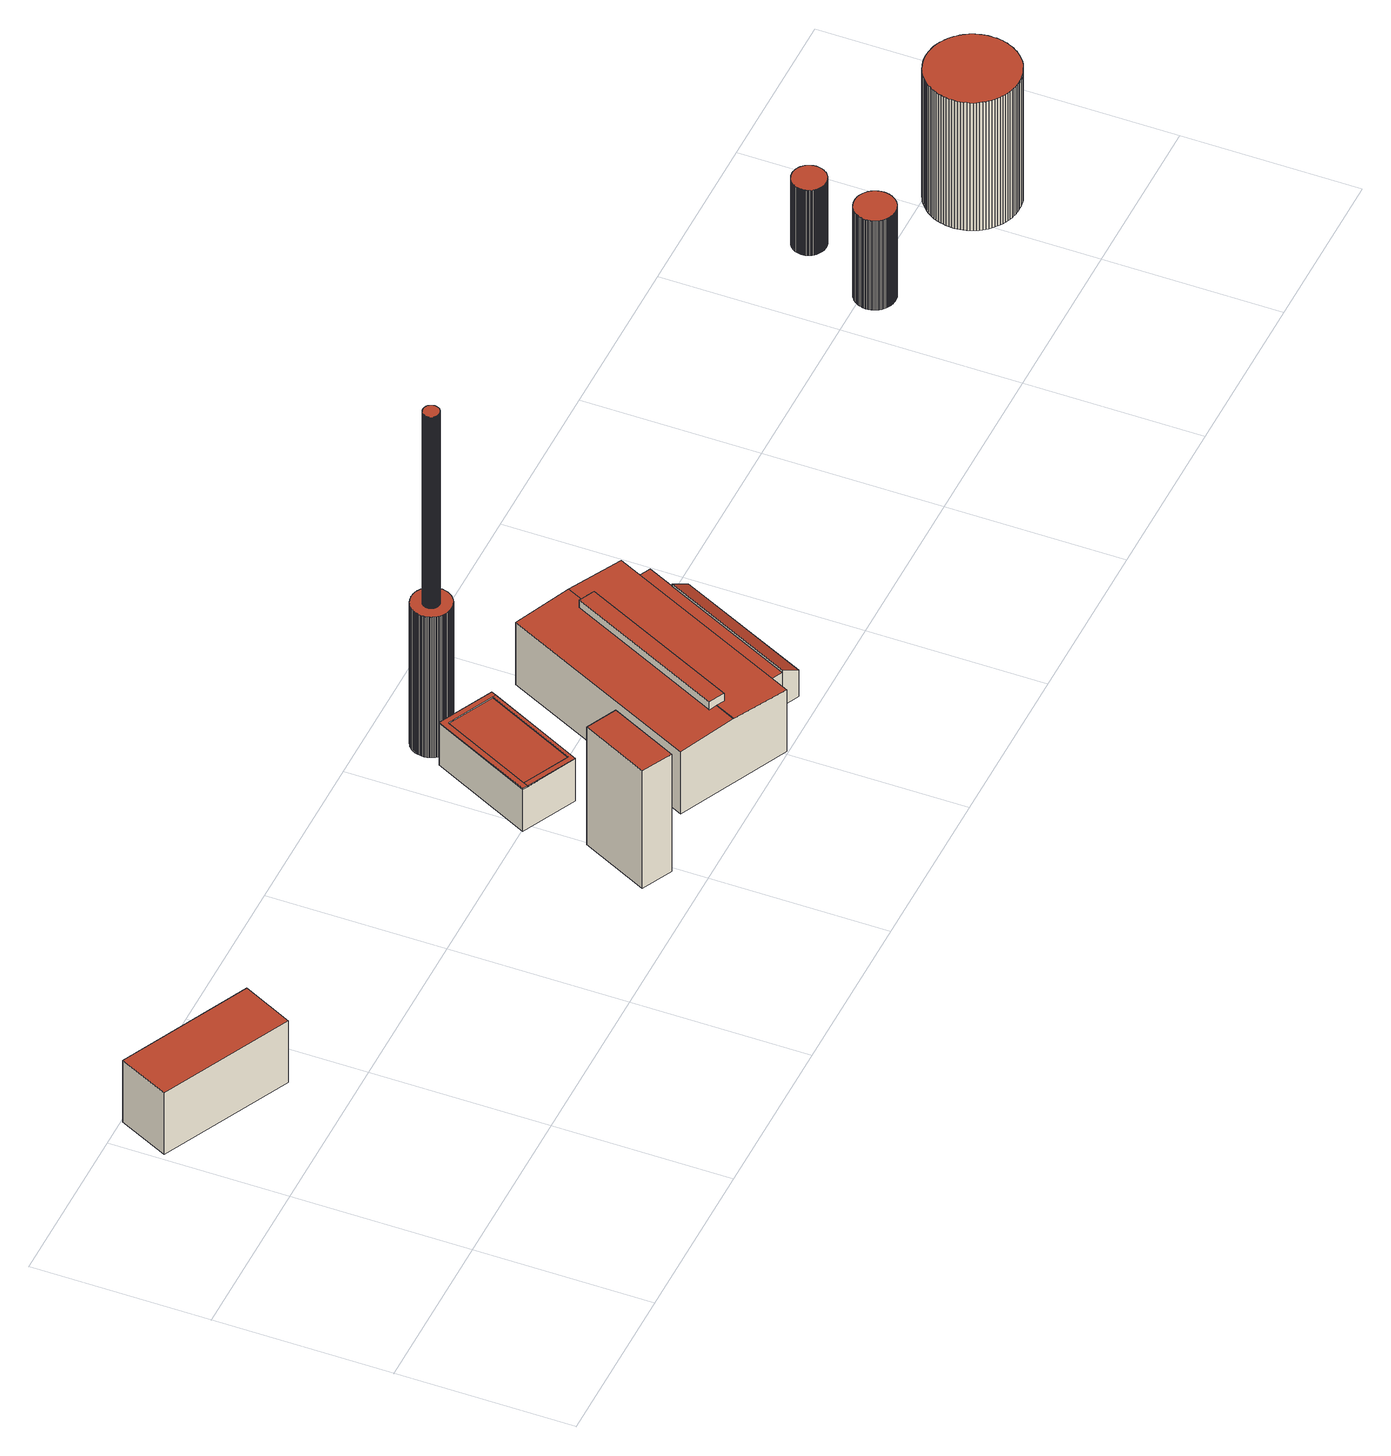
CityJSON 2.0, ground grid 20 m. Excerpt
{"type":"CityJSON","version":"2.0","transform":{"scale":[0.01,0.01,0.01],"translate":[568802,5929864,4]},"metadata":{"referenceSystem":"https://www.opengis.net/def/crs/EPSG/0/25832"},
"CityObjects":{
"building1":{"type":"Building","attributes":{"Grundfläche 2D":"105.354521","Grundhöhe NN":"4.824"},"geometry":[{"type":"Solid","lod":"3","boundaries":[[[[0,1,2,3]],[[1,0,4,5]],[[2,1,5,6]],[[3,2,6,7]],[[0,3,7,4]],[[5,4,7,6]]]],"semantics":{"surfaces":[{"type":"RoofSurface"},{"type":"WallSurface"},{"type":"GroundSurface"}],"values":[[0,1,1,1,1,2]]}}]},
"building2":{"type":"Building","attributes":{"Grundfläche 2D":"33.354527","Grundhöhe NN":"4.811"},"geometry":[{"type":"Solid","lod":"3","boundaries":[[[[8,9,10,11]],[[12,13,11,10]],[[13,14,8,11]],[[14,15,9,8]],[[15,12,10,9]],[[15,14,13,12]]]],"semantics":{"surfaces":[{"type":"RoofSurface"},{"type":"WallSurface"},{"type":"GroundSurface"}],"values":[[0,1,1,1,1,2]]}}]},
"building3":{"type":"Building","attributes":{"Grundfläche 2D":"89.775807","Grundhöhe NN":"4.708"},"children":["building3-1"],"geometry":[{"type":"MultiSurface","lod":"3","boundaries":[[[16,17,18,19,20,21,22,23]],[[24,25,26,27,28,29]],[[30,26,17,16]],[[18,25,24,19]],[[29,20,19,24]],[[28,31,22,21]],[[31,32,23,22]],[[32,30,16,23]],[[27,26,30,33,34]],[[31,28,27,34,35]],[[32,31,35,36]],[[30,32,36,33]],[[35,34,33,36]]],"semantics":{"surfaces":[{"type":"RoofSurface"},{"type":"WallSurface"},{"type":"GroundSurface"}],"values":[0,0,1,1,1,1,1,1,1,1,1,1,2]}}]},
"building3-1":{"type":"BuildingInstallation","parents":["building3"],"geometry":[{"type":"MultiSurface","lod":"3","boundaries":[[[37,18,17,38,21,20]],[[26,27,38,17]],[[27,28,21,38]],[[37,20,29,39]],[[18,37,39,25]]],"semantics":{"surfaces":[{"type":"RoofSurface"},{"type":"WallSurface"}],"values":[0,1,1,1,1]}}]},
"building4":{"type":"Building","attributes":{"Grundfläche 2D":"15.502606","Grundhöhe NN":"4.778"},"children":["building4-1"],"geometry":[{"type":"Solid","lod":"3","boundaries":[[[[40,41,42,43,44,45,46,47,48,49,50,51,52,53,54,55,56,57,58,59,60,61,62,63,64,65,66,67,68,69,70,71,72,73,74,75,76,77,78,79,80,81,82,83,84,85,86,87,88,89,90,91,92,93,94,95,96,97,98,99,100,101,102,103,104,105,106,107,108,109,110,111,112,113,114,115,116,117,118,119,120,121,122,123,124,125,126,127,128,129,130,131,132,133,134,135,136,137,138,139]],[[140,141,46,45]],[[141,142,47,46]],[[142,143,48,47]],[[143,144,49,48]],[[144,145,50,49]],[[145,146,51,50]],[[147,140,45,44]],[[148,149,139,138]],[[149,150,40,139]],[[150,151,41,40]],[[151,152,42,41]],[[152,153,43,42]],[[153,147,44,43]],[[146,154,52,51]],[[154,155,53,52]],[[155,156,54,53]],[[156,157,55,54]],[[157,158,56,55]],[[158,159,57,56]],[[159,160,58,57]],[[160,161,59,58]],[[161,162,60,59]],[[162,163,61,60]],[[163,164,62,61]],[[164,165,63,62]],[[165,166,64,63]],[[166,167,65,64]],[[167,168,66,65]],[[168,169,67,66]],[[169,170,68,67]],[[170,171,69,68]],[[171,172,70,69]],[[172,173,71,70]],[[173,174,72,71]],[[174,175,73,72]],[[175,176,74,73]],[[176,177,75,74]],[[177,178,76,75]],[[178,179,77,76]],[[179,180,78,77]],[[180,181,79,78]],[[181,182,80,79]],[[182,183,81,80]],[[183,184,82,81]],[[184,185,83,82]],[[185,186,84,83]],[[186,187,85,84]],[[187,188,86,85]],[[188,189,87,86]],[[189,190,88,87]],[[190,191,89,88]],[[191,192,90,89]],[[192,193,91,90]],[[193,194,92,91]],[[194,195,93,92]],[[195,196,94,93]],[[196,197,95,94]],[[197,198,96,95]],[[198,199,97,96]],[[199,200,98,97]],[[200,201,99,98]],[[201,202,100,99]],[[202,203,101,100]],[[203,204,102,101]],[[204,205,103,102]],[[205,206,104,103]],[[206,207,105,104]],[[207,208,106,105]],[[208,209,107,106]],[[209,210,108,107]],[[210,211,109,108]],[[211,212,110,109]],[[212,213,111,110]],[[213,214,112,111]],[[214,215,113,112]],[[215,216,114,113]],[[216,217,115,114]],[[217,218,116,115]],[[218,219,117,116]],[[219,220,118,117]],[[220,221,119,118]],[[221,222,120,119]],[[222,223,121,120]],[[223,224,122,121]],[[224,225,123,122]],[[225,226,124,123]],[[226,227,125,124]],[[227,228,126,125]],[[228,229,127,126]],[[229,230,128,127]],[[230,231,129,128]],[[231,232,130,129]],[[232,233,131,130]],[[233,234,132,131]],[[234,235,133,132]],[[235,236,134,133]],[[236,237,135,134]],[[237,238,136,135]],[[238,239,137,136]],[[239,148,138,137]],[[239,238,237,236,235,234,233,232,231,230,229,228,227,226,225,224,223,222,221,220,219,218,217,216,215,214,213,212,211,210,209,208,207,206,205,204,203,202,201,200,199,198,197,196,195,194,193,192,191,190,189,188,187,186,185,184,183,182,181,180,179,178,177,176,175,174,173,172,171,170,169,168,167,166,165,164,163,162,161,160,159,158,157,156,155,154,146,145,144,143,142,141,140,147,153,152,151,150,149,148]]]],"semantics":{"surfaces":[{"type":"RoofSurface"},{"type":"WallSurface"},{"type":"GroundSurface"}],"values":[[0,1,1,1,1,1,1,1,1,1,1,1,1,1,1,1,1,1,1,1,1,1,1,1,1,1,1,1,1,1,1,1,1,1,1,1,1,1,1,1,1,1,1,1,1,1,1,1,1,1,1,1,1,1,1,1,1,1,1,1,1,1,1,1,1,1,1,1,1,1,1,1,1,1,1,1,1,1,1,1,1,1,1,1,1,1,1,1,1,1,1,1,1,1,1,1,1,1,1,1,1,2]]}}]},
"building4-1":{"type":"BuildingInstallation","parents":["building4"],"geometry":[{"type":"MultiSurface","lod":"3","boundaries":[[[240,241,242,243,244,245,246,247,248,249,250,251,252,253,254,255,256,257,258,259,260,261,262,263,264,265,266,267,268,269,270,271,272,273,274,275,276,277,278,279,280,281,282,283,284,285,286,287,288,289,290,291,292,293,294,295,296,297,298,299,300,301,302,303,304,305,306,307,308,309,310,311,312,313,314,315,316,317,318,319,320,321,322,323,324,325,326,327,328,329,330,331,332,333,334,335,336,337,338,339]],[[340,341,245,244]],[[341,342,246,245]],[[342,343,247,246]],[[343,344,248,247]],[[344,345,249,248]],[[345,346,250,249]],[[347,348,338,337]],[[348,349,339,338]],[[349,350,240,339]],[[350,351,241,240]],[[242,241,351,352]],[[352,353,243,242]],[[353,340,244,243]],[[346,354,251,250]],[[354,355,252,251]],[[355,356,253,252]],[[356,357,254,253]],[[357,358,255,254]],[[358,359,256,255]],[[359,360,257,256]],[[360,361,258,257]],[[361,362,259,258]],[[362,363,260,259]],[[363,364,261,260]],[[364,365,262,261]],[[365,366,263,262]],[[366,367,264,263]],[[367,368,265,264]],[[368,369,266,265]],[[267,266,369,370]],[[370,371,268,267]],[[371,372,269,268]],[[372,373,270,269]],[[373,374,271,270]],[[374,375,272,271]],[[375,376,273,272]],[[376,377,274,273]],[[377,378,275,274]],[[378,379,276,275]],[[379,380,277,276]],[[380,381,278,277]],[[381,382,279,278]],[[280,279,382,383]],[[383,384,281,280]],[[384,385,282,281]],[[385,386,283,282]],[[386,387,284,283]],[[387,388,285,284]],[[388,389,286,285]],[[389,390,287,286]],[[390,391,288,287]],[[391,392,289,288]],[[392,393,290,289]],[[393,394,291,290]],[[394,395,292,291]],[[395,396,293,292]],[[294,293,396,397]],[[397,398,295,294]],[[398,399,296,295]],[[399,400,297,296]],[[400,401,298,297]],[[401,402,299,298]],[[402,403,300,299]],[[403,404,301,300]],[[404,405,302,301]],[[405,406,303,302]],[[406,407,304,303]],[[407,408,305,304]],[[408,409,306,305]],[[409,410,307,306]],[[410,411,308,307]],[[411,412,309,308]],[[412,413,310,309]],[[413,414,311,310]],[[414,415,312,311]],[[415,416,313,312]],[[416,417,314,313]],[[417,418,315,314]],[[418,419,316,315]],[[419,420,317,316]],[[420,421,318,317]],[[421,422,319,318]],[[422,423,320,319]],[[423,424,321,320]],[[424,425,322,321]],[[425,426,323,322]],[[426,427,324,323]],[[427,428,325,324]],[[428,429,326,325]],[[429,430,327,326]],[[430,431,328,327]],[[431,432,329,328]],[[330,329,432,433]],[[433,434,331,330]],[[434,435,332,331]],[[435,436,333,332]],[[436,437,334,333]],[[437,438,335,334]],[[336,335,438,439]],[[439,347,337,336]]],"semantics":{"surfaces":[{"type":"RoofSurface"},{"type":"WallSurface"}],"values":[0,1,1,1,1,1,1,1,1,1,1,1,1,1,1,1,1,1,1,1,1,1,1,1,1,1,1,1,1,1,1,1,1,1,1,1,1,1,1,1,1,1,1,1,1,1,1,1,1,1,1,1,1,1,1,1,1,1,1,1,1,1,1,1,1,1,1,1,1,1,1,1,1,1,1,1,1,1,1,1,1,1,1,1,1,1,1,1,1,1,1,1,1,1,1,1,1,1,1,1,1]}}]},
"building5":{"type":"Building","attributes":{"Grundfläche 2D":"394.033668","Grundhöhe NN":"4.712"},"geometry":[{"type":"Solid","lod":"3","boundaries":[[[[440,441,442,443,444,445,446,447]],[[448,449,450,451,452,453,454,455]],[[456,457,458,459,455,460,461,462]],[[452,451,456,462]],[[459,448,455]],[[463,464,465,466]],[[450,445,444,443,442,457,456,451]],[[446,445,450,449]],[[458,441,440,447,446,449,448,459]],[[442,441,458,457]],[[460,455,454,467,468]],[[461,460,468,469]],[[470,471,453,452,462,461,469,472]],[[454,453,471,467]],[[464,463,473,474]],[[465,464,474,475]],[[466,465,475,476]],[[463,466,476,473]],[[472,469,468,467,471,470]],[[474,473,476,475]]]],"semantics":{"surfaces":[{"type":"RoofSurface"},{"type":"WallSurface"},{"type":"GroundSurface"}],"values":[[0,0,0,0,0,0,1,1,1,1,1,1,1,1,1,1,1,1,2,2]]}}]},
"building6":{"type":"Building","attributes":{"Grundfläche 2D":"84.659552","Grundhöhe NN":"4.728"},"geometry":[{"type":"Solid","lod":"3","boundaries":[[[[477,478,479,480,481,482]],[[480,479,483,484]],[[481,480,484,485]],[[482,481,485,486]],[[477,482,486,487]],[[478,477,487,488]],[[479,478,488,483]],[[486,485,484,483,488,487]]]],"semantics":{"surfaces":[{"type":"RoofSurface"},{"type":"WallSurface"},{"type":"GroundSurface"}],"values":[[0,1,1,1,1,1,1,2]]}}]},
"building7":{"type":"Building","attributes":{"Grundfläche 2D":"15.801945","Grundhöhe NN":"4.897"},"geometry":[{"type":"Solid","lod":"3","boundaries":[[[[489,490,491,492,493,494,495,496,497,498,499,500,501,502,503,504,505,506,507,508,509,510,511,512,513,514,515,516,517,518,519,520,521,522,523,524,525,526,527,528,529,530,531,532,533,534,535,536,537,538,539,540,541,542,543,544,545,546,547,548,549,550,551,552,553,554,555,556,557,558,559,560,561,562,563,564,565,566,567,568,569,570,571,572,573,574,575,576,577,578,579,580,581,582,583,584,585,586,587,588]],[[589,590,494,493]],[[590,591,495,494]],[[591,592,496,495]],[[592,593,497,496]],[[593,594,498,497]],[[594,595,499,498]],[[595,596,500,499]],[[596,597,501,500]],[[597,598,502,501]],[[598,599,503,502]],[[599,600,504,503]],[[600,601,505,504]],[[601,602,506,505]],[[602,603,507,506]],[[603,604,508,507]],[[604,605,509,508]],[[605,606,510,509]],[[606,607,511,510]],[[607,608,512,511]],[[608,609,513,512]],[[609,610,514,513]],[[610,611,515,514]],[[611,612,516,515]],[[612,613,517,516]],[[613,614,518,517]],[[614,615,519,518]],[[615,616,520,519]],[[616,617,521,520]],[[617,618,522,521]],[[618,619,523,522]],[[619,620,524,523]],[[620,621,525,524]],[[621,622,526,525]],[[622,623,527,526]],[[623,624,528,527]],[[624,625,529,528]],[[625,626,530,529]],[[626,627,531,530]],[[627,628,532,531]],[[628,629,533,532]],[[629,630,534,533]],[[630,631,535,534]],[[631,632,536,535]],[[632,633,537,536]],[[633,634,538,537]],[[634,635,539,538]],[[635,636,540,539]],[[636,637,541,540]],[[637,638,542,541]],[[638,639,543,542]],[[639,640,544,543]],[[640,641,545,544]],[[641,642,546,545]],[[642,643,547,546]],[[643,644,548,547]],[[644,645,549,548]],[[645,646,550,549]],[[646,647,551,550]],[[647,648,552,551]],[[648,649,553,552]],[[649,650,554,553]],[[650,651,555,554]],[[651,652,556,555]],[[652,653,557,556]],[[653,654,558,557]],[[654,655,559,558]],[[655,656,560,559]],[[656,657,561,560]],[[657,658,562,561]],[[658,659,563,562]],[[659,660,564,563]],[[660,661,565,564]],[[661,662,566,565]],[[662,663,567,566]],[[663,664,568,567]],[[664,665,569,568]],[[665,666,570,569]],[[666,667,571,570]],[[667,668,572,571]],[[668,669,573,572]],[[669,670,574,573]],[[670,671,575,574]],[[671,672,576,575]],[[672,673,577,576]],[[673,674,578,577]],[[674,675,579,578]],[[675,676,580,579]],[[676,677,581,580]],[[677,678,582,581]],[[678,679,583,582]],[[679,680,584,583]],[[680,681,585,584]],[[681,682,586,585]],[[682,683,587,586]],[[684,589,493,492]],[[683,685,588,587]],[[685,686,489,588]],[[686,687,490,489]],[[687,688,491,490]],[[688,684,492,491]],[[682,681,680,679,678,677,676,675,674,673,672,671,670,669,668,667,666,665,664,663,662,661,660,659,658,657,656,655,654,653,652,651,650,649,648,647,646,645,644,643,642,641,640,639,638,637,636,635,634,633,632,631,630,629,628,627,626,625,624,623,622,621,620,619,618,617,616,615,614,613,612,611,610,609,608,607,606,605,604,603,602,601,600,599,598,597,596,595,594,593,592,591,590,589,684,688,687,686,685,683]]]],"semantics":{"surfaces":[{"type":"RoofSurface"},{"type":"WallSurface"},{"type":"GroundSurface"}],"values":[[0,1,1,1,1,1,1,1,1,1,1,1,1,1,1,1,1,1,1,1,1,1,1,1,1,1,1,1,1,1,1,1,1,1,1,1,1,1,1,1,1,1,1,1,1,1,1,1,1,1,1,1,1,1,1,1,1,1,1,1,1,1,1,1,1,1,1,1,1,1,1,1,1,1,1,1,1,1,1,1,1,1,1,1,1,1,1,1,1,1,1,1,1,1,1,1,1,1,1,1,1,2]]}}]},
"building8":{"type":"Building","attributes":{"Grundfläche 2D":"10.975852","Grundhöhe NN":"4.929"},"geometry":[{"type":"Solid","lod":"3","boundaries":[[[[689,690,691,692,693,694,695,696,697,698,699,700,701,702,703,704,705,706,707,708,709,710,711,712,713,714,715,716,717,718,719,720,721,722,723,724,725,726,727,728,729,730,731,732,733,734,735,736,737,738,739,740,741,742,743,744,745,746,747,748,749,750,751,752,753,754,755,756,757,758,759,760,761,762,763,764,765,766,767,768,769,770,771,772,773,774,775,776,777,778,779,780,781,782,783,784,785,786,787,788]],[[789,790,698,697]],[[790,791,699,698]],[[791,792,700,699]],[[792,793,701,700]],[[793,794,702,701]],[[794,795,703,702]],[[795,796,704,703]],[[796,797,705,704]],[[797,798,706,705]],[[798,799,707,706]],[[799,800,708,707]],[[800,801,709,708]],[[801,802,710,709]],[[802,803,711,710]],[[803,804,712,711]],[[804,805,713,712]],[[805,806,714,713]],[[806,807,715,714]],[[807,808,716,715]],[[808,809,717,716]],[[809,810,718,717]],[[810,811,719,718]],[[811,812,720,719]],[[812,813,721,720]],[[813,814,722,721]],[[814,815,723,722]],[[815,816,724,723]],[[816,817,725,724]],[[817,818,726,725]],[[818,819,727,726]],[[819,820,728,727]],[[820,821,729,728]],[[821,822,730,729]],[[822,823,731,730]],[[823,824,732,731]],[[824,825,733,732]],[[825,826,734,733]],[[826,827,735,734]],[[827,828,736,735]],[[828,829,737,736]],[[829,830,738,737]],[[830,831,739,738]],[[831,832,740,739]],[[832,833,741,740]],[[833,834,742,741]],[[834,835,743,742]],[[835,836,744,743]],[[836,837,745,744]],[[837,838,746,745]],[[838,839,747,746]],[[839,840,748,747]],[[840,841,749,748]],[[841,842,750,749]],[[842,843,751,750]],[[843,844,752,751]],[[844,845,753,752]],[[845,846,754,753]],[[846,847,755,754]],[[847,848,756,755]],[[848,849,757,756]],[[849,850,758,757]],[[850,851,759,758]],[[851,852,760,759]],[[852,853,761,760]],[[853,854,762,761]],[[854,855,763,762]],[[855,856,764,763]],[[856,857,765,764]],[[857,858,766,765]],[[858,859,767,766]],[[859,860,768,767]],[[860,861,769,768]],[[861,862,770,769]],[[862,863,771,770]],[[863,864,772,771]],[[864,865,773,772]],[[865,866,774,773]],[[866,867,775,774]],[[867,868,776,775]],[[868,869,777,776]],[[869,870,778,777]],[[870,871,779,778]],[[871,872,780,779]],[[872,873,781,780]],[[873,874,782,781]],[[874,875,783,782]],[[875,876,784,783]],[[876,877,785,784]],[[877,878,786,785]],[[878,879,787,786]],[[879,880,788,787]],[[880,881,689,788]],[[881,882,690,689]],[[882,883,691,690]],[[884,789,697,696]],[[883,885,692,691]],[[885,886,693,692]],[[886,887,694,693]],[[887,888,695,694]],[[888,884,696,695]],[[878,877,876,875,874,873,872,871,870,869,868,867,866,865,864,863,862,861,860,859,858,857,856,855,854,853,852,851,850,849,848,847,846,845,844,843,842,841,840,839,838,837,836,835,834,833,832,831,830,829,828,827,826,825,824,823,822,821,820,819,818,817,816,815,814,813,812,811,810,809,808,807,806,805,804,803,802,801,800,799,798,797,796,795,794,793,792,791,790,789,884,888,887,886,885,883,882,881,880,879]]]],"semantics":{"surfaces":[{"type":"RoofSurface"},{"type":"WallSurface"},{"type":"GroundSurface"}],"values":[[0,1,1,1,1,1,1,1,1,1,1,1,1,1,1,1,1,1,1,1,1,1,1,1,1,1,1,1,1,1,1,1,1,1,1,1,1,1,1,1,1,1,1,1,1,1,1,1,1,1,1,1,1,1,1,1,1,1,1,1,1,1,1,1,1,1,1,1,1,1,1,1,1,1,1,1,1,1,1,1,1,1,1,1,1,1,1,1,1,1,1,1,1,1,1,1,1,1,1,1,1,2]]}}]},
"building9":{"type":"Building","attributes":{"Grundfläche 2D":"81.914702","Grundhöhe NN":"4.927"},"geometry":[{"type":"Solid","lod":"3","boundaries":[[[[889,890,891,892,893,894,895,896,897,898,899,900,901,902,903,904,905,906,907,908,909,910,911,912,913,914,915,916,917,918,919,920,921,922,923,924,925,926,927,928,929,930,931,932,933,934,935,936,937,938,939,940,941,942,943,944,945,946,947,948,949,950,951,952,953,954,955,956,957,958,959,960,961,962,963,964,965,966,967,968,969,970,971,972,973,974,975,976,977,978,979,980,981,982,983,984,985,986,987,988]],[[989,990,894,893]],[[991,989,893,892]],[[992,993,982,981]],[[993,994,983,982]],[[994,995,984,983]],[[995,996,985,984]],[[996,997,986,985]],[[997,998,987,986]],[[998,999,988,987]],[[999,1000,889,988]],[[1000,1001,890,889]],[[1001,1002,891,890]],[[1002,991,892,891]],[[990,1003,895,894]],[[1003,1004,896,895]],[[1004,1005,897,896]],[[1005,1006,898,897]],[[1006,1007,899,898]],[[1007,1008,900,899]],[[1008,1009,901,900]],[[1009,1010,902,901]],[[1010,1011,903,902]],[[1011,1012,904,903]],[[1012,1013,905,904]],[[1013,1014,906,905]],[[1014,1015,907,906]],[[1015,1016,908,907]],[[1016,1017,909,908]],[[1017,1018,910,909]],[[1018,1019,911,910]],[[1019,1020,912,911]],[[1020,1021,913,912]],[[1021,1022,914,913]],[[1022,1023,915,914]],[[1023,1024,916,915]],[[1024,1025,917,916]],[[1025,1026,918,917]],[[1026,1027,919,918]],[[1027,1028,920,919]],[[1028,1029,921,920]],[[1029,1030,922,921]],[[1030,1031,923,922]],[[1031,1032,924,923]],[[1032,1033,925,924]],[[1033,1034,926,925]],[[1034,1035,927,926]],[[1035,1036,928,927]],[[1036,1037,929,928]],[[1037,1038,930,929]],[[1038,1039,931,930]],[[1039,1040,932,931]],[[1040,1041,933,932]],[[1041,1042,934,933]],[[1042,1043,935,934]],[[1043,1044,936,935]],[[1044,1045,937,936]],[[1045,1046,938,937]],[[1046,1047,939,938]],[[1047,1048,940,939]],[[1048,1049,941,940]],[[1049,1050,942,941]],[[1050,1051,943,942]],[[1051,1052,944,943]],[[1052,1053,945,944]],[[1053,1054,946,945]],[[1054,1055,947,946]],[[1055,1056,948,947]],[[1056,1057,949,948]],[[1057,1058,950,949]],[[1058,1059,951,950]],[[1059,1060,952,951]],[[1060,1061,953,952]],[[1061,1062,954,953]],[[1062,1063,955,954]],[[1063,1064,956,955]],[[1064,1065,957,956]],[[1065,1066,958,957]],[[1066,1067,959,958]],[[1067,1068,960,959]],[[1068,1069,961,960]],[[1069,1070,962,961]],[[1070,1071,963,962]],[[1071,1072,964,963]],[[1072,1073,965,964]],[[1073,1074,966,965]],[[1074,1075,967,966]],[[1075,1076,968,967]],[[1076,1077,969,968]],[[1077,1078,970,969]],[[1078,1079,971,970]],[[1079,1080,972,971]],[[1080,1081,973,972]],[[1081,1082,974,973]],[[1082,1083,975,974]],[[1083,1084,976,975]],[[1084,1085,977,976]],[[1085,1086,978,977]],[[1086,1087,979,978]],[[1087,1088,980,979]],[[1088,992,981,980]],[[997,996,995,994,993,992,1088,1087,1086,1085,1084,1083,1082,1081,1080,1079,1078,1077,1076,1075,1074,1073,1072,1071,1070,1069,1068,1067,1066,1065,1064,1063,1062,1061,1060,1059,1058,1057,1056,1055,1054,1053,1052,1051,1050,1049,1048,1047,1046,1045,1044,1043,1042,1041,1040,1039,1038,1037,1036,1035,1034,1033,1032,1031,1030,1029,1028,1027,1026,1025,1024,1023,1022,1021,1020,1019,1018,1017,1016,1015,1014,1013,1012,1011,1010,1009,1008,1007,1006,1005,1004,1003,990,989,991,1002,1001,1000,999,998]]]],"semantics":{"surfaces":[{"type":"RoofSurface"},{"type":"WallSurface"},{"type":"GroundSurface"}],"values":[[0,1,1,1,1,1,1,1,1,1,1,1,1,1,1,1,1,1,1,1,1,1,1,1,1,1,1,1,1,1,1,1,1,1,1,1,1,1,1,1,1,1,1,1,1,1,1,1,1,1,1,1,1,1,1,1,1,1,1,1,1,1,1,1,1,1,1,1,1,1,1,1,1,1,1,1,1,1,1,1,1,1,1,1,1,1,1,1,1,1,1,1,1,1,1,1,1,1,1,1,1,2]]}}]}
},
"vertices":[
[62,3403,925],[1542,2680,925],[1823,3255,925],[343,3978,925],[62,3403,82],[1542,2680,82],[1823,3255,82],[343,3978,82],
[6323,1150,1684],[5975,1321,1684],[5597,547,1684],[5944,376,1684],[5597,547,81],[5944,376,81],[6323,1150,81],[5975,1321,81],
[5907,1990,656],[5962,1963,656],[5989,2017,656],[6506,3067,656],[7036,2806,656],[7073,2788,656],[7101,2845,656],[6479,3151,656],[6506,3067,644],[5989,2017,644],[5962,1963,644],[6530,1684,644],[7073,2788,644],[7036,2806,644],[5907,1990,644],[7101,2845,644],[6479,3151,644],[5907,1990,71],[6530,1684,71],[7101,2845,71],[6479,3151,71],
[6519,1756,656],[6530,1684,656],[6519,1756,644],
[6810,3566,2000],[6796,3569,2000],[6782,3572,2000],[6769,3574,2000],[6755,3575,2000],[6741,3575,2000],[6727,3574,2000],[6713,3573,2000],[6699,3570,2000],[6686,3567,2000],[6672,3562,2000],[6659,3558,2000],[6647,3552,2000],[6634,3545,2000],[6622,3538,2000],[6611,3530,2000],[6600,3521,2000],[6590,3511,2000],[6580,3501,2000],[6571,3491,2000],[6563,3479,2000],[6556,3468,2000],[6549,3455,2000],[6543,3443,2000],[6537,3430,2000],[6533,3417,2000],[6529,3403,2000],[6527,3389,2000],[6525,3376,2000],[6524,3362,2000],[6523,3348,2000],[6524,3334,2000],[6526,3320,2000],[6528,3306,2000],[6532,3293,2000],[6536,3279,2000],[6541,3266,2000],[6547,3254,2000],[6553,3241,2000],[6561,3229,2000],[6569,3218,2000],[6578,3207,2000],[6587,3197,2000],[6597,3187,2000],[6608,3178,2000],[6619,3170,2000],[6631,3162,2000],[6643,3156,2000],[6656,3150,2000],[6669,3144,2000],[6682,3140,2000],[6695,3136,2000],[6709,3134,2000],[6723,3132,2000],[6737,3131,2000],[6751,3131,2000],[6765,3131,2000],[6779,3133,2000],[6792,3136,2000],[6806,3139,2000],[6819,3143,2000],[6832,3148,2000],[6845,3154,2000],[6857,3161,2000],[6869,3168,2000],[6880,3176,2000],[6891,3185,2000],[6901,3194,2000],[6911,3204,2000],[6920,3215,2000],[6928,3226,2000],[6936,3238,2000],[6943,3250,2000],[6949,3263,2000],[6954,3276,2000],[6958,3289,2000],[6962,3302,2000],[6965,3316,2000],[6967,3330,2000],[6968,3344,2000],[6968,3358,2000],[6967,3372,2000],[6966,3386,2000],[6963,3399,2000],[6960,3413,2000],[6955,3426,2000],[6950,3439,2000],[6945,3452,2000],[6938,3464,2000],[6931,3476,2000],[6922,3487,2000],[6914,3498,2000],[6904,3508,2000],[6894,3518,2000],[6883,3527,2000],[6872,3535,2000],[6860,3543,2000],[6848,3550,2000],[6836,3556,2000],[6823,3561,2000],[6741,3575,78],[6727,3574,78],[6713,3573,78],[6699,3570,78],[6686,3567,78],[6672,3562,78],[6659,3558,78],[6755,3575,78],[6836,3556,78],[6823,3561,78],[6810,3566,78],[6796,3569,78],[6782,3572,78],[6769,3574,78],[6647,3552,78],[6634,3545,78],[6622,3538,78],[6611,3530,78],[6600,3521,78],[6590,3511,78],[6580,3501,78],[6571,3491,78],[6563,3479,78],[6556,3468,78],[6549,3455,78],[6543,3443,78],[6537,3430,78],[6533,3417,78],[6529,3403,78],[6527,3389,78],[6525,3376,78],[6524,3362,78],[6523,3348,78],[6524,3334,78],[6526,3320,78],[6528,3306,78],[6532,3293,78],[6536,3279,78],[6541,3266,78],[6547,3254,78],[6553,3241,78],[6561,3229,78],[6569,3218,78],[6578,3207,78],[6587,3197,78],[6597,3187,78],[6608,3178,78],[6619,3170,78],[6631,3162,78],[6643,3156,78],[6656,3150,78],[6669,3144,78],[6682,3140,78],[6695,3136,78],[6709,3134,78],[6723,3132,78],[6737,3131,78],[6751,3131,78],[6765,3131,78],[6779,3133,78],[6792,3136,78],[6806,3139,78],[6819,3143,78],[6832,3148,78],[6845,3154,78],[6857,3161,78],[6869,3168,78],[6880,3176,78],[6891,3185,78],[6901,3194,78],[6911,3204,78],[6920,3215,78],[6928,3226,78],[6936,3238,78],[6943,3250,78],[6949,3263,78],[6954,3276,78],[6958,3289,78],[6962,3302,78],[6965,3316,78],[6967,3330,78],[6968,3344,78],[6968,3358,78],[6967,3372,78],[6966,3386,78],[6963,3399,78],[6960,3413,78],[6955,3426,78],[6950,3439,78],[6945,3452,78],[6938,3464,78],[6931,3476,78],[6922,3487,78],[6914,3498,78],[6904,3508,78],[6894,3518,78],[6883,3527,78],[6872,3535,78],[6860,3543,78],[6848,3550,78],
[6760,3441,4619],[6755,3442,4619],[6749,3442,4619],[6744,3443,4619],[6738,3443,4619],[6732,3443,4619],[6727,3442,4619],[6721,3441,4619],[6716,3440,4619],[6710,3438,4619],[6705,3436,4619],[6700,3433,4619],[6695,3431,4619],[6690,3428,4619],[6685,3425,4619],[6681,3421,4619],[6677,3417,4619],[6673,3413,4619],[6669,3409,4619],[6666,3404,4619],[6663,3399,4619],[6660,3394,4619],[6657,3389,4619],[6655,3384,4619],[6653,3379,4619],[6652,3373,4619],[6651,3368,4619],[6650,3362,4619],[6650,3356,4619],[6650,3351,4619],[6650,3345,4619],[6651,3339,4619],[6652,3334,4619],[6653,3328,4619],[6655,3323,4619],[6657,3318,4619],[6659,3312,4619],[6662,3307,4619],[6665,3303,4619],[6668,3298,4619],[6672,3294,4619],[6676,3289,4619],[6680,3286,4619],[6684,3282,4619],[6689,3278,4619],[6693,3275,4619],[6698,3273,4619],[6703,3270,4619],[6709,3268,4619],[6714,3266,4619],[6719,3265,4619],[6725,3264,4619],[6731,3263,4619],[6736,3262,4619],[6742,3262,4619],[6748,3263,4619],[6753,3263,4619],[6759,3264,4619],[6764,3266,4619],[6770,3267,4619],[6775,3270,4619],[6780,3272,4619],[6785,3275,4619],[6790,3278,4619],[6795,3281,4619],[6799,3284,4619],[6803,3288,4619],[6807,3292,4619],[6811,3297,4619],[6814,3301,4619],[6817,3306,4619],[6820,3311,4619],[6822,3316,4619],[6825,3321,4619],[6826,3327,4619],[6828,3332,4619],[6829,3338,4619],[6830,3343,4619],[6830,3349,4619],[6830,3355,4619],[6830,3360,4619],[6829,3366,4619],[6828,3372,4619],[6827,3377,4619],[6825,3383,4619],[6823,3388,4619],[6821,3393,4619],[6818,3398,4619],[6815,3403,4619],[6812,3407,4619],[6808,3412,4619],[6804,3416,4619],[6800,3420,4619],[6796,3424,4619],[6791,3427,4619],[6787,3430,4619],[6782,3433,4619],[6777,3435,4619],[6771,3437,4619],[6766,3439,4619],[6738,3443,2000],[6732,3443,2000],[6727,3442,2000],[6721,3441,2000],[6716,3440,2000],[6710,3438,2000],[6705,3436,2000],[6777,3435,2000],[6771,3437,2000],[6766,3439,2000],[6760,3441,2000],[6755,3442,2000],[6749,3442,2000],[6744,3443,2000],[6700,3433,2000],[6695,3431,2000],[6690,3428,2000],[6685,3425,2000],[6681,3421,2000],[6677,3417,2000],[6673,3413,2000],[6669,3409,2000],[6666,3404,2000],[6663,3399,2000],[6660,3394,2000],[6657,3389,2000],[6655,3384,2000],[6653,3379,2000],[6652,3373,2000],[6651,3368,2000],[6650,3362,2000],[6650,3356,2000],[6650,3351,2000],[6650,3345,2000],[6651,3339,2000],[6652,3334,2000],[6653,3328,2000],[6655,3323,2000],[6657,3318,2000],[6659,3312,2000],[6662,3307,2000],[6665,3303,2000],[6668,3298,2000],[6672,3294,2000],[6676,3289,2000],[6680,3286,2000],[6684,3282,2000],[6689,3278,2000],[6693,3275,2000],[6698,3273,2000],[6703,3270,2000],[6709,3268,2000],[6714,3266,2000],[6719,3265,2000],[6725,3264,2000],[6731,3263,2000],[6736,3262,2000],[6742,3262,2000],[6748,3263,2000],[6753,3263,2000],[6759,3264,2000],[6764,3266,2000],[6770,3267,2000],[6775,3270,2000],[6780,3272,2000],[6785,3275,2000],[6790,3278,2000],[6795,3281,2000],[6799,3284,2000],[6803,3288,2000],[6807,3292,2000],[6811,3297,2000],[6814,3301,2000],[6817,3306,2000],[6820,3311,2000],[6822,3316,2000],[6825,3321,2000],[6826,3327,2000],[6828,3332,2000],[6829,3338,2000],[6830,3343,2000],[6830,3349,2000],[6830,3355,2000],[6830,3360,2000],[6829,3366,2000],[6828,3372,2000],[6827,3377,2000],[6825,3383,2000],[6823,3388,2000],[6821,3393,2000],[6818,3398,2000],[6815,3403,2000],[6812,3407,2000],[6808,3412,2000],[6804,3416,2000],[6800,3420,2000],[6796,3424,2000],[6791,3427,2000],[6787,3430,2000],[6782,3433,2000],
[8398,2364,1050],[8310,2406,1050],[7436,604,1050],[7518,564,1050],[7527,561,1050],[7613,518,1050],[8487,2320,1050],[8399,2363,1050],[8399,2363,950],[8487,2320,946],[7613,518,946],[7527,561,950],[7412,324,950],[8043,19,919],[9150,2308,919],[8519,2613,950],[7518,564,950],[7436,604,946],[8310,2406,946],[8398,2364,950],[7883,2921,919],[6776,632,919],[7403,328,950],[9390,1852,556],[8652,326,556],[8844,234,431],[9582,1759,431],[9150,2308,71],[7883,2921,71],[6776,632,71],[7412,324,71],[8043,19,71],[7403,328,71],[9390,1852,71],[8652,326,71],[8844,234,71],[9582,1759,71],
[9102,2371,525],[9087,2338,525],[9150,2308,525],[8279,507,525],[8652,326,525],[9539,2159,525],[9150,2308,73],[8279,507,73],[8652,326,73],[9539,2159,73],[9102,2371,73],[9087,2338,73],
[14422,2011,1309],[14414,2000,1309],[14406,1988,1309],[14400,1975,1309],[14394,1962,1309],[14389,1949,1309],[14385,1936,1309],[14381,1922,1309],[14379,1908,1309],[14377,1894,1309],[14376,1880,1309],[14376,1866,1309],[14377,1852,1309],[14379,1838,1309],[14382,1824,1309],[14386,1811,1309],[14390,1797,1309],[14395,1784,1309],[14402,1771,1309],[14408,1759,1309],[14416,1747,1309],[14424,1736,1309],[14433,1725,1309],[14443,1715,1309],[14454,1705,1309],[14465,1696,1309],[14476,1688,1309],[14488,1681,1309],[14500,1674,1309],[14513,1668,1309],[14526,1663,1309],[14540,1659,1309],[14553,1656,1309],[14567,1653,1309],[14581,1651,1309],[14595,1651,1309],[14609,1651,1309],[14623,1652,1309],[14638,1654,1309],[14651,1656,1309],[14665,1660,1309],[14678,1664,1309],[14691,1670,1309],[14704,1676,1309],[14716,1683,1309],[14728,1690,1309],[14740,1699,1309],[14750,1708,1309],[14760,1718,1309],[14770,1728,1309],[14779,1739,1309],[14787,1750,1309],[14795,1762,1309],[14801,1775,1309],[14807,1788,1309],[14812,1801,1309],[14817,1814,1309],[14820,1828,1309],[14822,1842,1309],[14824,1856,1309],[14825,1870,1309],[14825,1884,1309],[14824,1898,1309],[14822,1912,1309],[14819,1926,1309],[14815,1939,1309],[14811,1953,1309],[14806,1966,1309],[14800,1978,1309],[14793,1991,1309],[14785,2003,1309],[14777,2014,1309],[14768,2025,1309],[14758,2035,1309],[14747,2044,1309],[14737,2053,1309],[14725,2062,1309],[14713,2069,1309],[14701,2076,1309],[14688,2082,1309],[14675,2087,1309],[14661,2091,1309],[14648,2094,1309],[14634,2097,1309],[14620,2098,1309],[14606,2099,1309],[14592,2099,1309],[14578,2098,1309],[14564,2096,1309],[14550,2093,1309],[14536,2090,1309],[14523,2085,1309],[14510,2080,1309],[14497,2074,1309],[14485,2067,1309],[14473,2059,1309],[14462,2051,1309],[14451,2042,1309],[14441,2032,1309],[14431,2022,1309],[14394,1962,90],[14389,1949,90],[14385,1936,90],[14381,1922,90],[14379,1908,90],[14377,1894,90],[14376,1880,90],[14376,1866,90],[14377,1852,90],[14379,1838,90],[14382,1824,90],[14386,1811,90],[14390,1797,90],[14395,1784,90],[14402,1771,90],[14408,1759,90],[14416,1747,90],[14424,1736,90],[14433,1725,90],[14443,1715,90],[14454,1705,90],[14465,1696,90],[14476,1688,90],[14488,1681,90],[14500,1674,90],[14513,1668,90],[14526,1663,90],[14540,1659,90],[14553,1656,90],[14567,1653,90],[14581,1651,90],[14595,1651,90],[14609,1651,90],[14623,1652,90],[14638,1654,90],[14651,1656,90],[14665,1660,90],[14678,1664,90],[14691,1670,90],[14704,1676,90],[14716,1683,90],[14728,1690,90],[14740,1699,90],[14750,1708,90],[14760,1718,90],[14770,1728,90],[14779,1739,90],[14787,1750,90],[14795,1762,90],[14801,1775,90],[14807,1788,90],[14812,1801,90],[14817,1814,90],[14820,1828,90],[14822,1842,90],[14824,1856,90],[14825,1870,90],[14825,1884,90],[14824,1898,90],[14822,1912,90],[14819,1926,90],[14815,1939,90],[14811,1953,90],[14806,1966,90],[14800,1978,90],[14793,1991,90],[14785,2003,90],[14777,2014,90],[14768,2025,90],[14758,2035,90],[14747,2044,90],[14737,2053,90],[14725,2062,90],[14713,2069,90],[14701,2076,90],[14688,2082,90],[14675,2087,90],[14661,2091,90],[14648,2094,90],[14634,2097,90],[14620,2098,90],[14606,2099,90],[14592,2099,90],[14578,2098,90],[14564,2096,90],[14550,2093,90],[14536,2090,90],[14523,2085,90],[14510,2080,90],[14497,2074,90],[14485,2067,90],[14473,2059,90],[14462,2051,90],[14451,2042,90],[14441,2032,90],[14400,1975,90],[14431,2022,90],[14422,2011,90],[14414,2000,90],[14406,1988,90],
[14932,2937,984],[14923,2930,984],[14915,2922,984],[14906,2913,984],[14899,2905,984],[14892,2895,984],[14885,2885,984],[14880,2875,984],[14874,2865,984],[14870,2854,984],[14866,2843,984],[14863,2831,984],[14861,2820,984],[14859,2808,984],[14858,2796,984],[14858,2785,984],[14859,2773,984],[14860,2761,984],[14862,2750,984],[14865,2738,984],[14868,2727,984],[14872,2716,984],[14877,2705,984],[14883,2695,984],[14889,2685,984],[14896,2675,984],[14903,2666,984],[14911,2658,984],[14919,2649,984],[14928,2642,984],[14938,2635,984],[14948,2628,984],[14958,2623,984],[14969,2617,984],[14979,2613,984],[14990,2609,984],[15002,2606,984],[15013,2604,984],[15025,2602,984],[15037,2601,984],[15048,2601,984],[15060,2602,984],[15072,2603,984],[15083,2605,984],[15095,2608,984],[15106,2611,984],[15117,2615,984],[15128,2620,984],[15138,2626,984],[15148,2632,984],[15158,2639,984],[15167,2646,984],[15175,2654,984],[15184,2662,984],[15191,2671,984],[15198,2681,984],[15205,2691,984],[15210,2701,984],[15216,2711,984],[15220,2722,984],[15224,2733,984],[15227,2745,984],[15229,2756,984],[15231,2768,984],[15232,2780,984],[15232,2791,984],[15231,2803,984],[15230,2815,984],[15228,2826,984],[15225,2838,984],[15222,2849,984],[15218,2860,984],[15213,2871,984],[15207,2881,984],[15201,2891,984],[15194,2901,984],[15187,2910,984],[15179,2918,984],[15171,2926,984],[15162,2934,984],[15152,2941,984],[15142,2948,984],[15132,2953,984],[15122,2959,984],[15111,2963,984],[15100,2967,984],[15088,2970,984],[15077,2972,984],[15065,2974,984],[15054,2975,984],[15042,2975,984],[15030,2974,984],[15018,2973,984],[15007,2971,984],[14995,2968,984],[14984,2965,984],[14973,2961,984],[14962,2956,984],[14952,2950,984],[14942,2944,984],[14874,2865,93],[14870,2854,93],[14866,2843,93],[14863,2831,93],[14861,2820,93],[14859,2808,93],[14858,2796,93],[14858,2785,93],[14859,2773,93],[14860,2761,93],[14862,2750,93],[14865,2738,93],[14868,2727,93],[14872,2716,93],[14877,2705,93],[14883,2695,93],[14889,2685,93],[14896,2675,93],[14903,2666,93],[14911,2658,93],[14919,2649,93],[14928,2642,93],[14938,2635,93],[14948,2628,93],[14958,2623,93],[14969,2617,93],[14979,2613,93],[14990,2609,93],[15002,2606,93],[15013,2604,93],[15025,2602,93],[15037,2601,93],[15048,2601,93],[15060,2602,93],[15072,2603,93],[15083,2605,93],[15095,2608,93],[15106,2611,93],[15117,2615,93],[15128,2620,93],[15138,2626,93],[15148,2632,93],[15158,2639,93],[15167,2646,93],[15175,2654,93],[15184,2662,93],[15191,2671,93],[15198,2681,93],[15205,2691,93],[15210,2701,93],[15216,2711,93],[15220,2722,93],[15224,2733,93],[15227,2745,93],[15229,2756,93],[15231,2768,93],[15232,2780,93],[15232,2791,93],[15231,2803,93],[15230,2815,93],[15228,2826,93],[15225,2838,93],[15222,2849,93],[15218,2860,93],[15213,2871,93],[15207,2881,93],[15201,2891,93],[15194,2901,93],[15187,2910,93],[15179,2918,93],[15171,2926,93],[15162,2934,93],[15152,2941,93],[15142,2948,93],[15132,2953,93],[15122,2959,93],[15111,2963,93],[15100,2967,93],[15088,2970,93],[15077,2972,93],[15065,2974,93],[15054,2975,93],[15042,2975,93],[15030,2974,93],[15018,2973,93],[15007,2971,93],[14995,2968,93],[14984,2965,93],[14973,2961,93],[14962,2956,93],[14952,2950,93],[14942,2944,93],[14932,2937,93],[14923,2930,93],[14915,2922,93],[14880,2875,93],[14906,2913,93],[14899,2905,93],[14892,2895,93],[14885,2885,93],
[16842,1602,1841],[16838,1634,1841],[16832,1665,1841],[16823,1696,1841],[16813,1727,1841],[16801,1757,1841],[16788,1786,1841],[16772,1814,1841],[16755,1841,1841],[16736,1867,1841],[16715,1891,1841],[16693,1914,1841],[16669,1936,1841],[16645,1957,1841],[16619,1975,1841],[16591,1992,1841],[16563,2008,1841],[16534,2021,1841],[16504,2033,1841],[16474,2043,1841],[16443,2050,1841],[16411,2056,1841],[16379,2060,1841],[16347,2062,1841],[16315,2062,1841],[16283,2060,1841],[16251,2055,1841],[16220,2049,1841],[16189,2041,1841],[16158,2031,1841],[16128,2019,1841],[16099,2005,1841],[16071,1990,1841],[16044,1972,1841],[16019,1953,1841],[15994,1933,1841],[15971,1911,1841],[15949,1887,1841],[15928,1862,1841],[15910,1836,1841],[15893,1809,1841],[15877,1781,1841],[15864,1752,1841],[15852,1722,1841],[15842,1691,1841],[15835,1660,1841],[15829,1629,1841],[15825,1597,1841],[15823,1565,1841],[15823,1533,1841],[15825,1501,1841],[15830,1469,1841],[15836,1438,1841],[15844,1406,1841],[15854,1376,1841],[15866,1346,1841],[15880,1317,1841],[15895,1289,1841],[15913,1262,1841],[15932,1236,1841],[15952,1212,1841],[15974,1188,1841],[15998,1167,1841],[16023,1146,1841],[16049,1128,1841],[16076,1110,1841],[16104,1095,1841],[16133,1082,1841],[16163,1070,1841],[16194,1060,1841],[16225,1052,1841],[16256,1046,1841],[16288,1043,1841],[16320,1041,1841],[16352,1041,1841],[16384,1043,1841],[16416,1047,1841],[16447,1054,1841],[16479,1062,1841],[16509,1072,1841],[16539,1084,1841],[16568,1097,1841],[16596,1113,1841],[16623,1130,1841],[16649,1149,1841],[16673,1170,1841],[16697,1192,1841],[16719,1216,1841],[16739,1240,1841],[16757,1266,1841],[16775,1294,1841],[16790,1322,1841],[16803,1351,1841],[16815,1381,1841],[16825,1411,1841],[16833,1442,1841],[16839,1474,1841],[16842,1506,1841],[16844,1538,1841],[16844,1570,1841],[16813,1727,93],[16801,1757,93],[16823,1696,93],[16803,1351,93],[16815,1381,93],[16825,1411,93],[16833,1442,93],[16839,1474,93],[16842,1506,93],[16844,1538,93],[16844,1570,93],[16842,1602,93],[16838,1634,93],[16832,1665,93],[16788,1786,93],[16772,1814,93],[16755,1841,93],[16736,1867,93],[16715,1891,93],[16693,1914,93],[16669,1936,93],[16645,1957,93],[16619,1975,93],[16591,1992,93],[16563,2008,93],[16534,2021,93],[16504,2033,93],[16474,2043,93],[16443,2050,93],[16411,2056,93],[16379,2060,93],[16347,2062,93],[16315,2062,93],[16283,2060,93],[16251,2055,93],[16220,2049,93],[16189,2041,93],[16158,2031,93],[16128,2019,93],[16099,2005,93],[16071,1990,93],[16044,1972,93],[16019,1953,93],[15994,1933,93],[15971,1911,93],[15949,1887,93],[15928,1862,93],[15910,1836,93],[15893,1809,93],[15877,1781,93],[15864,1752,93],[15852,1722,93],[15842,1691,93],[15835,1660,93],[15829,1629,93],[15825,1597,93],[15823,1565,93],[15823,1533,93],[15825,1501,93],[15830,1469,93],[15836,1438,93],[15844,1406,93],[15854,1376,93],[15866,1346,93],[15880,1317,93],[15895,1289,93],[15913,1262,93],[15932,1236,93],[15952,1212,93],[15974,1188,93],[15998,1167,93],[16023,1146,93],[16049,1128,93],[16076,1110,93],[16104,1095,93],[16133,1082,93],[16163,1070,93],[16194,1060,93],[16225,1052,93],[16256,1046,93],[16288,1043,93],[16320,1041,93],[16352,1041,93],[16384,1043,93],[16416,1047,93],[16447,1054,93],[16479,1062,93],[16509,1072,93],[16539,1084,93],[16568,1097,93],[16596,1113,93],[16623,1130,93],[16649,1149,93],[16673,1170,93],[16697,1192,93],[16719,1216,93],[16739,1240,93],[16757,1266,93],[16775,1294,93],[16790,1322,93]
]}
